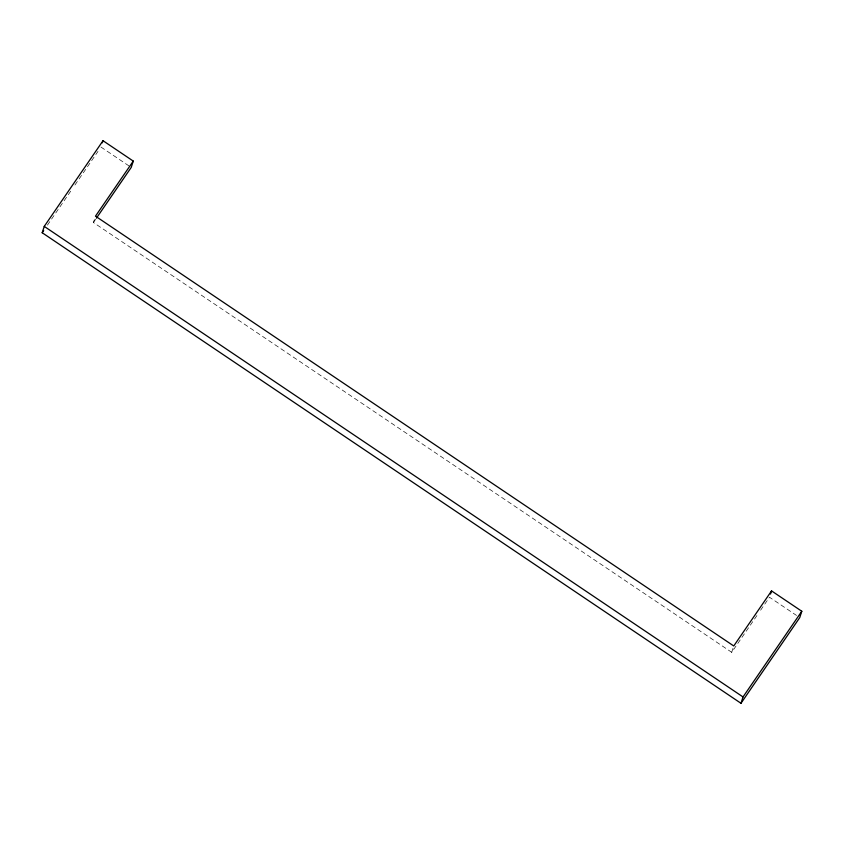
<?xml version="1.0" encoding="UTF-8"?>
<svg xmlns="http://www.w3.org/2000/svg" width="844" height="844" viewBox="0 0 844 844"><rect width="100%" height="100%" fill="white"/><g stroke="black" fill="none" stroke-linecap="round" stroke-linejoin="round"><path stroke-width="0.63" stroke-dasharray="4.22 3.17" d="M756.91 615.592L731.716 652.317L93.441 222.51L95.488 216.159M731.716 652.317L733.763 645.976M47.412 225.148L71.212 190.438M74.937 185.015L97.999 151.392M93.441 222.51L95.667 219.271M760.613 610.191L769.496 597.236L796.514 615.424M100.974 147.056L129.058 165.973"/><path stroke-width="1.27" d="M133.268 161.088L95.488 216.159L733.763 645.976L771.553 590.895L801.8 611.256L799.753 617.608L740.979 703.284L42.2 232.744L44.247 226.392L103.021 140.716L133.268 161.088L131.221 167.428L96.406 218.185M102.335 142.826L103.021 140.716M770.53 594.06L771.553 590.895M740.979 703.284L743.026 696.944L801.8 611.256M42.2 232.744L43.688 230.57M44.247 226.392L743.026 696.944"/></g></svg>
